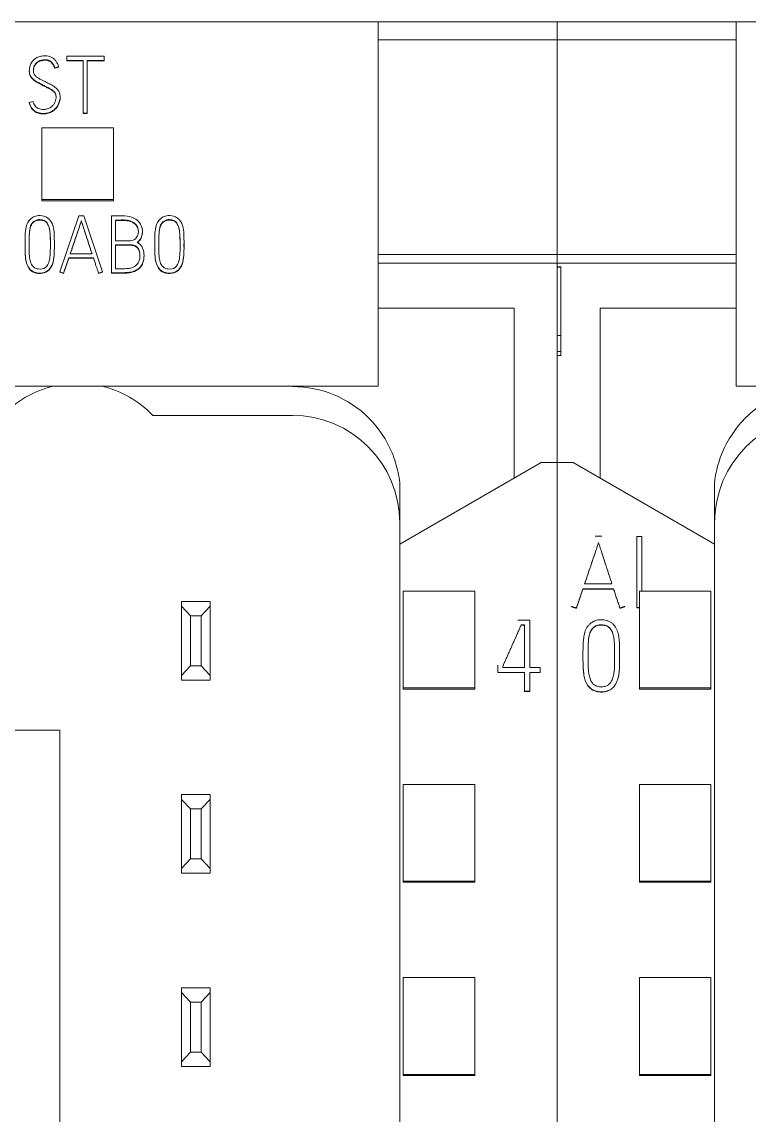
# Model space of a CAD drawing. Header units: millimetres. Extents: x 42151 to 59780, y 37376 to 44547.
# Drawn here: x 48294.07 to 48314.39, y 43287.69 to 43318.25 of the extents above; entities that cross this region are included whole.
import ezdxf

# ---------------------------------------------------------------- set-up
doc = ezdxf.new("R2010")
doc.units = ezdxf.units.MM
doc.set_wipeout_variables(frame=1)
doc.layers.add('000-PI-Oprema', color=30, linetype='Continuous', lineweight=5)
doc.layers.add('SI-ORMAR-Oprema', color=30, linetype='Continuous', lineweight=5)
doc.layers.add('004-PI-DIN Šina', color=3, linetype='Continuous')

# ---------------------------------------------------------------- blocks, each defined once
blk = doc.blocks.new('*U117')
at = {"layer": '004-PI-DIN Šina'}
for p, q in [((297.61, 69.85), (-241.3, 69.85)), ((297.61, 69.35), (-241.3, 69.35)), ((297.61, 57.85), (-241.3, 57.85)), ((297.61, 57.789), (-241.3, 57.789)), ((297.61, 52.625), (-241.3, 52.625)), ((297.61, 46.968), (-241.3, 46.968)), ((297.61, 45.572), (-241.3, 45.572)), ((297.61, 45.259), (-241.3, 45.259)), ((-241.3, 45.238), (297.61, 45.238))]:
    blk.add_line(p, q, dxfattribs=at)
blk = doc.blocks.new('6ES7531-7KF00-0AB0')
at = {"layer": 'SI-ORMAR-Oprema', "linetype": 'Continuous'}
for p, q in [((-29.363, 48.929), (-29.363, 40.929)), ((-27.372, 48.929), (-29.363, 48.929)), ((-27.372, 48.929), (-27.372, 40.929)), ((-18.954, 48.929), (-18.954, 48.929)), ((-18.954, 48.929), (-18.954, 40.929)), ((-18.954, 46.433), (-27.372, 46.433)), ((-18.954, 40.929), (-29.363, 40.929)), ((-29.363, 40.929), (-29.363, 40.02)), ((-29.363, 40.02), (-29.363, 39.411)), ((-26.013, 40.02), (-29.363, 40.02)), ((-26.013, 40.02), (-26.013, 15.837)), ((-19.763, 37.279), (-19.763, 40.02)), ((-29.363, 38.929), (-29.363, 39.411)), ((-26.013, 39.411), (-29.363, 39.411)), ((-29.363, 38.929), (-29.363, 16.929)), ((-26.013, 38.929), (-29.363, 38.929)), ((-26.013, 38.929), (-29.363, 38.929))]:
    blk.add_line(p, q, dxfattribs=at)
blk.add_open_spline([(-18.954, 40.929), (-27.372, 40.929)], degree=1, dxfattribs=at)
blk.add_wipeout([(-17.038, 69.029), (17.762, 69.029), (17.762, -77.96), (-17.038, -77.971)]).dxf.layer = 'SI-ORMAR-Oprema'
for p, q in [((-17.038, 69.029), (-17.038, 68.529)), ((-12.038, 69.029), (-17.038, 69.029)), ((-12.038, 58.845), (-12.038, 69.029)), ((12.762, 69.029), (-12.038, 69.029)), ((12.762, 69.029), (17.762, 69.029)), ((12.762, 58.845), (12.762, 69.029)), ((17.762, 69.029), (17.762, 68.529)), ((-17.038, 62.529), (-17.038, 68.529)), ((-12.038, 68.529), (-17.038, 68.529)), ((17.762, 68.529), (12.762, 68.529)), ((17.762, 62.529), (17.762, 68.529)), ((4.057, 68.066), (4.057, 67.953)), ((5.102, 68.066), (4.057, 68.066)), ((4.057, 67.953), (4.057, 67.941)), ((4.057, 67.953), (4.514, 67.953)), ((4.057, 67.941), (4.514, 67.941)), ((4.514, 67.953), (4.514, 66.481)), ((4.627, 66.481), (4.627, 67.953)), ((4.627, 67.953), (5.102, 67.953)), ((4.627, 67.941), (5.102, 67.941)), ((5.102, 67.953), (5.102, 68.066)), ((5.102, 67.953), (5.102, 67.941)), ((3.011, 67.657), (3.011, 67.644)), ((3.722, 67.746), (3.83, 67.777)), ((3.722, 67.734), (3.83, 67.765)), ((3.722, 67.746), (3.722, 67.734)), ((3.83, 67.777), (3.83, 67.765)), ((3.873, 66.919), (3.873, 66.932)), ((3.114, 66.804), (3.005, 66.774)), ((3.005, 66.774), (3.005, 66.761)), ((4.514, 66.481), (4.627, 66.481)), ((4.514, 66.481), (4.514, 66.468)), ((4.514, 66.468), (4.627, 66.468)), ((4.627, 66.481), (4.627, 66.468)), ((3.362, 66.064), (3.362, 64.065)), ((5.362, 66.064), (3.362, 66.064)), ((5.362, 64.065), (5.362, 66.064)), ((3.362, 64.065), (3.362, 64.027)), ((3.362, 64.065), (5.362, 64.065)), ((3.362, 64.027), (5.362, 64.027)), ((5.362, 64.065), (5.362, 64.027)), ((4.394, 63.607), (3.864, 62.041)), ((4.536, 63.607), (4.394, 63.607)), ((5.053, 62.041), (4.536, 63.607)), ((5.304, 62.017), (5.304, 63.602)), ((4.465, 63.466), (4.465, 63.453)), ((5.417, 63.49), (5.417, 62.909)), ((6.172, 63.154), (6.172, 63.175)), ((2.891, 62.868), (2.891, 62.856)), ((3.711, 62.825), (3.711, 62.837)), ((5.417, 62.799), (5.417, 62.127)), ((6.515, 62.868), (6.515, 62.856)), ((7.334, 62.825), (7.334, 62.837)), ((-17.038, 62.529), (-17.038, 62.279)), ((-17.038, 62.529), (-12.038, 62.529)), ((3.97, 62.006), (4.117, 62.435)), ((3.97, 61.994), (4.117, 62.423)), ((4.117, 62.435), (4.117, 62.423)), ((4.117, 62.435), (4.802, 62.435)), ((4.117, 62.423), (4.802, 62.423)), ((4.765, 62.548), (4.154, 62.548)), ((4.802, 62.435), (4.802, 62.423)), ((6.217, 62.482), (6.217, 62.495)), ((12.762, 62.529), (17.762, 62.529)), ((17.762, 62.529), (17.762, 62.279)), ((-17.038, 62.279), (-17.038, 56.709)), ((-12.038, 62.279), (-17.038, 62.279)), ((3.864, 62.041), (3.864, 62.029)), ((3.864, 62.041), (3.97, 62.006)), ((4.944, 62.006), (5.053, 62.041)), ((5.053, 62.041), (5.053, 62.029)), ((12.762, 62.279), (17.762, 62.279)), ((17.762, 62.279), (17.762, 56.709)), ((17.875, 62.179), (17.762, 62.179)), ((17.875, 62.172), (17.762, 62.172)), ((3.864, 62.029), (3.97, 61.994)), ((3.97, 62.006), (3.97, 61.994)), ((4.942, 62.001), (4.944, 61.994)), ((4.944, 61.994), (5.053, 62.029)), ((4.944, 62.006), (4.944, 61.994)), ((5.304, 62.017), (5.304, 62.005)), ((-15.838, 56.276), (-15.838, 61.023)), ((-12.038, 61.023), (-15.838, 61.023)), ((12.762, 61.023), (16.562, 61.023)), ((16.562, 56.276), (16.562, 61.023)), ((17.862, 60.263), (17.762, 60.263)), ((17.862, 60.263), (17.862, 59.813)), ((17.862, 59.813), (17.762, 59.813)), ((17.762, 59.703), (17.875, 59.703)), ((17.762, 59.701), (17.875, 59.701)), ((12.762, 58.845), (-12.038, 58.845)), ((10.362, 58.029), (6.462, 58.029)), ((-17.038, 56.709), (-17.038, -56.709)), ((-16.588, 56.709), (-17.038, 56.709)), ((-16.588, 56.709), (-12.638, 54.429)), ((13.362, 54.429), (17.312, 56.709)), ((17.762, 56.709), (17.312, 56.709)), ((17.762, 56.709), (17.762, -56.709)), ((-12.638, 56.149), (-12.638, 54.429)), ((13.362, 56.149), (13.362, 54.429)), ((-15.97, 54.649), (-15.792, 54.649)), ((-15.881, 54.472), (-15.881, 54.466)), ((-14.813, 52.657), (-14.813, 54.64)), ((-14.813, 54.64), (-14.674, 54.64)), ((-14.674, 54.64), (-14.674, 53.115)), ((-12.638, 54.429), (-12.638, -54.387)), ((13.362, -54.387), (13.362, 54.429)), ((-16.317, 53.181), (-16.317, 53.175)), ((-15.459, 53.181), (-16.317, 53.181)), ((-16.269, 53.321), (-15.507, 53.321)), ((-15.459, 53.181), (-15.459, 53.175)), ((-16.317, 53.175), (-15.459, 53.175)), ((-14.738, 50.411), (-14.738, 53.115)), ((-12.738, 53.115), (-14.738, 53.115)), ((-12.738, 50.411), (-12.738, 53.115)), ((13.462, 50.411), (13.462, 53.115)), ((13.462, 53.115), (15.462, 53.115)), ((15.462, 50.411), (15.462, 53.115)), ((-16.633, 52.687), (-16.633, 52.681)), ((-16.5, 52.643), (-16.5, 52.637)), ((-15.282, 52.643), (-15.282, 52.637)), ((-15.146, 52.687), (-15.146, 52.681)), ((-14.813, 52.657), (-14.813, 52.65)), ((-14.738, 52.657), (-14.813, 52.657)), ((-14.813, 52.65), (-14.738, 52.65)), ((7.262, 52.829), (8.062, 52.829)), ((7.262, 52.695), (7.262, 52.829)), ((7.512, 52.429), (7.262, 52.695)), ((7.262, 50.762), (7.262, 52.695)), ((8.062, 52.695), (7.812, 52.429)), ((8.062, 52.829), (8.062, 52.695)), ((8.062, 52.695), (8.062, 50.762)), ((7.812, 52.429), (7.512, 52.429)), ((7.512, 52.429), (7.512, 51.029)), ((7.812, 51.029), (7.812, 52.429)), ((16.665, 52.308), (16.995, 52.308)), ((16.995, 52.308), (16.995, 50.983)), ((16.756, 52.17), (16.756, 52.164)), ((16.853, 52.17), (16.756, 52.17)), ((16.756, 52.164), (16.853, 52.164)), ((16.853, 50.983), (16.853, 52.17)), ((-16.316, 51.32), (-16.316, 51.314)), ((-15.292, 51.272), (-15.292, 51.278)), ((16.104, 50.845), (16.104, 51.049)), ((7.262, 50.762), (7.512, 51.029)), ((7.262, 50.629), (7.262, 50.762)), ((7.512, 51.029), (7.812, 51.029)), ((7.812, 51.029), (8.062, 50.762)), ((8.062, 50.762), (8.062, 50.629)), ((16.104, 50.845), (16.104, 50.839)), ((16.853, 50.845), (16.104, 50.845)), ((16.104, 50.839), (16.853, 50.839)), ((16.243, 51.019), (16.243, 50.983)), ((16.243, 50.983), (16.853, 50.983)), ((16.853, 50.318), (16.853, 50.845)), ((16.995, 50.983), (17.289, 50.983)), ((16.995, 50.845), (16.995, 50.318)), ((17.289, 50.845), (16.995, 50.845)), ((16.995, 50.839), (17.289, 50.839)), ((17.289, 50.983), (17.289, 50.845)), ((17.289, 50.845), (17.289, 50.839)), ((8.062, 50.629), (7.262, 50.629)), ((-14.738, 50.377), (-14.738, 50.411)), ((-12.738, 50.411), (-14.738, 50.411)), ((-12.738, 50.377), (-14.738, 50.377)), ((-12.738, 50.377), (-12.738, 50.411)), ((13.462, 50.377), (13.462, 50.411)), ((13.462, 50.411), (15.462, 50.411)), ((13.462, 50.377), (15.462, 50.377)), ((15.462, 50.377), (15.462, 50.411)), ((16.853, 50.318), (16.853, 50.312)), ((16.995, 50.318), (16.853, 50.318)), ((16.853, 50.312), (16.995, 50.312)), ((16.995, 50.318), (16.995, 50.312)), ((-3.138, 49.229), (3.862, 49.229)), ((3.862, 49.229), (3.862, -51.671)), ((-18.954, 48.929), (-17.038, 48.929)), ((-17.038, 48.929), (-18.954, 48.929)), ((-14.738, 45.01), (-14.738, 47.713)), ((-12.738, 47.713), (-14.738, 47.713)), ((-12.738, 45.01), (-12.738, 47.713)), ((13.462, 45.01), (13.462, 47.713)), ((13.462, 47.713), (15.462, 47.713)), ((15.462, 45.01), (15.462, 47.713)), ((7.262, 47.429), (8.062, 47.429)), ((7.262, 47.295), (7.262, 47.429)), ((8.062, 47.429), (8.062, 47.295)), ((7.512, 47.029), (7.262, 47.295)), ((7.262, 45.362), (7.262, 47.295)), ((8.062, 47.295), (7.812, 47.029)), ((8.062, 47.295), (8.062, 45.362)), ((7.812, 47.029), (7.512, 47.029)), ((7.512, 47.029), (7.512, 45.629)), ((7.812, 45.629), (7.812, 47.029)), ((7.262, 45.362), (7.512, 45.629)), ((7.512, 45.629), (7.812, 45.629)), ((7.812, 45.629), (8.062, 45.362)), ((7.262, 45.229), (7.262, 45.362)), ((8.062, 45.362), (8.062, 45.229)), ((-14.738, 44.977), (-14.738, 45.01)), ((-12.738, 45.01), (-14.738, 45.01)), ((-12.738, 44.977), (-14.738, 44.977)), ((-12.738, 44.977), (-12.738, 45.01)), ((8.062, 45.229), (7.262, 45.229)), ((13.462, 45.01), (15.462, 45.01)), ((13.462, 44.977), (13.462, 45.01)), ((13.462, 44.977), (15.462, 44.977)), ((15.462, 44.977), (15.462, 45.01)), ((-14.738, 39.608), (-14.738, 42.311)), ((-12.738, 42.311), (-14.738, 42.311)), ((-12.738, 39.608), (-12.738, 42.311)), ((13.462, 39.608), (13.462, 42.311)), ((13.462, 42.311), (15.462, 42.311)), ((15.462, 39.608), (15.462, 42.311)), ((7.262, 42.029), (8.062, 42.029)), ((7.262, 41.895), (7.262, 42.029)), ((7.512, 41.629), (7.262, 41.895)), ((7.262, 39.962), (7.262, 41.895)), ((8.062, 41.895), (7.812, 41.629)), ((8.062, 42.029), (8.062, 41.895)), ((8.062, 41.895), (8.062, 39.962)), ((7.812, 41.629), (7.512, 41.629)), ((7.512, 41.629), (7.512, 40.229)), ((7.812, 40.229), (7.812, 41.629)), ((7.262, 39.962), (7.512, 40.229)), ((7.512, 40.229), (7.812, 40.229)), ((7.812, 40.229), (8.062, 39.962)), ((-17.038, 40.02), (-19.763, 40.02)), ((7.262, 39.829), (7.262, 39.962)), ((8.062, 39.829), (7.262, 39.829)), ((8.062, 39.962), (8.062, 39.829)), ((-14.738, 39.577), (-14.738, 39.608)), ((-12.738, 39.608), (-14.738, 39.608)), ((-12.738, 39.577), (-14.738, 39.577)), ((-12.738, 39.577), (-12.738, 39.608)), ((13.462, 39.577), (13.462, 39.608)), ((13.462, 39.608), (15.462, 39.608)), ((13.462, 39.577), (15.462, 39.577)), ((15.462, 39.577), (15.462, 39.608)), ((-17.038, 39.411), (-19.763, 39.411)), ((-17.038, 38.929), (-19.763, 38.929)), ((-17.038, 38.929), (-19.763, 38.929))]:
    blk.add_line(p, q, dxfattribs=at)
blk.add_polyline3d([(-15.282, 52.637, 0), (-15.279, 52.637, 0), (-15.276, 52.638, 0), (-15.274, 52.639, 0), (-15.271, 52.64, 0), (-15.268, 52.641, 0), (-15.266, 52.642, 0), (-15.263, 52.643, 0), (-15.26, 52.644, 0), (-15.257, 52.644, 0), (-15.255, 52.645, 0), (-15.252, 52.646, 0), (-15.249, 52.647, 0), (-15.247, 52.648, 0), (-15.244, 52.649, 0), (-15.241, 52.65, 0), (-15.238, 52.651, 0), (-15.236, 52.652, 0), (-15.233, 52.652, 0), (-15.23, 52.653, 0), (-15.228, 52.654, 0), (-15.225, 52.655, 0), (-15.222, 52.656, 0), (-15.219, 52.657, 0), (-15.217, 52.658, 0), (-15.214, 52.659, 0), (-15.211, 52.659, 0), (-15.208, 52.66, 0), (-15.206, 52.661, 0), (-15.203, 52.662, 0), (-15.2, 52.663, 0), (-15.198, 52.664, 0), (-15.195, 52.665, 0), (-15.192, 52.666, 0), (-15.189, 52.667, 0), (-15.187, 52.667, 0), (-15.184, 52.668, 0), (-15.181, 52.669, 0), (-15.179, 52.67, 0), (-15.176, 52.671, 0), (-15.173, 52.672, 0), (-15.17, 52.673, 0), (-15.168, 52.674, 0), (-15.165, 52.675, 0), (-15.162, 52.675, 0), (-15.16, 52.676, 0), (-15.157, 52.677, 0), (-15.154, 52.678, 0), (-15.151, 52.679, 0), (-15.149, 52.68, 0), (-15.146, 52.681, 0)], dxfattribs=at)
for centre, radius, start, end in [((4.362, 56.029), 2.9, 103.753, 136.3972), ((4.362, 56.029), 2.9, 43.6028, 76.247), ((-9.638, 55.029), 3, 90, 180), ((10.362, 55.029), 3, 0, 90)]:
    blk.add_arc(centre, radius, start, end, dxfattribs=at)
for points, knots in [([(3.005, 66.774), (3.014, 66.742), (3.037, 66.683), (3.086, 66.605), (3.149, 66.543), (3.224, 66.499), (3.311, 66.473), (3.396, 66.466), (3.473, 66.47), (3.54, 66.484), (3.601, 66.507), (3.656, 66.537), (3.706, 66.572), (3.749, 66.613), (3.786, 66.659), (3.817, 66.709), (3.841, 66.762), (3.859, 66.818), (3.87, 66.875), (3.874, 66.933), (3.87, 66.989), (3.858, 67.042), (3.836, 67.089), (3.808, 67.129), (3.775, 67.167), (3.737, 67.199), (3.695, 67.229), (3.651, 67.257), (3.603, 67.281), (3.553, 67.305), (3.504, 67.331), (3.457, 67.356), (3.412, 67.38), (3.37, 67.401), (3.329, 67.421), (3.291, 67.441), (3.256, 67.462), (3.224, 67.483), (3.195, 67.505), (3.171, 67.529), (3.151, 67.555), (3.135, 67.585), (3.126, 67.618), (3.123, 67.664), (3.127, 67.717), (3.139, 67.774), (3.16, 67.822), (3.188, 67.861), (3.218, 67.893), (3.252, 67.919), (3.289, 67.938), (3.326, 67.952), (3.363, 67.96), (3.399, 67.965), (3.431, 67.968), (3.464, 67.969), (3.498, 67.967), (3.535, 67.96), (3.567, 67.947), (3.596, 67.93), (3.622, 67.911), (3.644, 67.889), (3.663, 67.866), (3.68, 67.841), (3.694, 67.816), (3.705, 67.792), (3.715, 67.769), (3.72, 67.754), (3.722, 67.746)], [0, 0, 0, 0, 0.030216, 0.057834, 0.084112, 0.110126, 0.13699, 0.166062, 0.187444, 0.207786, 0.227532, 0.246694, 0.265147, 0.28321, 0.301078, 0.318906, 0.33698, 0.354995, 0.372624, 0.390132, 0.408102, 0.424528, 0.439934, 0.454952, 0.469937, 0.485134, 0.500714, 0.516729, 0.533253, 0.550073, 0.566929, 0.583824, 0.598837, 0.613277, 0.627146, 0.64033, 0.652736, 0.664395, 0.675364, 0.685785, 0.695827, 0.705789, 0.716159, 0.727332, 0.74751, 0.765141, 0.780786, 0.795151, 0.808601, 0.821478, 0.833928, 0.845962, 0.857807, 0.868933, 0.878649, 0.88698, 0.899043, 0.910208, 0.920757, 0.930874, 0.940594, 0.950061, 0.959303, 0.96829, 0.9771, 0.985473, 0.993098, 1, 1, 1, 1]), ([(3.83, 67.777), (3.821, 67.808), (3.799, 67.866), (3.751, 67.942), (3.692, 68.004), (3.623, 68.049), (3.544, 68.076), (3.466, 68.083), (3.395, 68.079), (3.333, 68.069), (3.275, 68.053), (3.222, 68.03), (3.174, 68.001), (3.133, 67.966), (3.097, 67.926), (3.067, 67.881), (3.042, 67.83), (3.024, 67.775), (3.014, 67.716), (3.01, 67.657), (3.014, 67.603), (3.025, 67.555), (3.045, 67.513), (3.071, 67.476), (3.101, 67.442), (3.136, 67.411), (3.174, 67.383), (3.216, 67.356), (3.261, 67.332), (3.308, 67.309), (3.355, 67.284), (3.401, 67.258), (3.447, 67.234), (3.491, 67.211), (3.535, 67.191), (3.576, 67.171), (3.614, 67.149), (3.649, 67.127), (3.681, 67.102), (3.707, 67.075), (3.73, 67.046), (3.748, 67.013), (3.757, 66.974), (3.76, 66.935), (3.758, 66.896), (3.751, 66.858), (3.741, 66.819), (3.726, 66.779), (3.706, 66.741), (3.68, 66.704), (3.649, 66.671), (3.612, 66.641), (3.569, 66.615), (3.52, 66.594), (3.464, 66.582), (3.38, 66.577), (3.27, 66.592), (3.162, 66.678), (3.122, 66.759), (3.114, 66.804)], [0, 0, 0, 0, 0.029502, 0.056552, 0.082213, 0.107035, 0.131706, 0.157625, 0.177725, 0.196768, 0.215008, 0.232485, 0.249262, 0.265692, 0.282067, 0.298646, 0.315747, 0.333416, 0.35172, 0.370963, 0.387214, 0.402039, 0.415923, 0.429557, 0.443355, 0.457518, 0.472137, 0.48722, 0.502837, 0.518847, 0.535063, 0.551489, 0.567151, 0.582304, 0.596956, 0.611001, 0.624363, 0.637091, 0.649186, 0.660727, 0.671894, 0.683121, 0.695107, 0.708316, 0.719066, 0.730707, 0.743348, 0.756492, 0.769735, 0.783289, 0.797204, 0.811603, 0.826753, 0.842746, 0.859925, 0.878764, 0.920226, 0.957605, 1, 1, 1, 1]), ([(3.125, 67.649), (3.125, 67.668), (3.128, 67.707), (3.139, 67.762), (3.16, 67.809), (3.188, 67.848), (3.218, 67.881), (3.252, 67.906), (3.289, 67.925), (3.326, 67.94), (3.363, 67.948), (3.399, 67.952), (3.431, 67.955), (3.464, 67.957), (3.498, 67.955), (3.535, 67.947), (3.567, 67.934), (3.596, 67.917), (3.622, 67.898), (3.644, 67.876), (3.663, 67.853), (3.68, 67.829), (3.694, 67.804), (3.705, 67.779), (3.715, 67.756), (3.72, 67.741), (3.722, 67.734)], [0, 0, 0, 0, 0.065823, 0.131059, 0.188942, 0.242091, 0.291852, 0.339495, 0.385558, 0.430084, 0.473906, 0.515072, 0.551021, 0.581842, 0.626473, 0.667782, 0.706813, 0.744244, 0.780205, 0.815232, 0.849428, 0.882676, 0.915274, 0.946254, 0.974465, 1, 1, 1, 1]), ([(3.012, 67.65), (3.011, 67.647), (3.011, 67.627), (3.014, 67.59), (3.025, 67.542), (3.045, 67.5), (3.071, 67.463), (3.101, 67.429), (3.136, 67.398), (3.174, 67.37), (3.216, 67.344), (3.261, 67.32), (3.308, 67.296), (3.355, 67.271), (3.401, 67.245), (3.447, 67.221), (3.491, 67.199), (3.535, 67.178), (3.576, 67.158), (3.614, 67.137), (3.649, 67.114), (3.681, 67.089), (3.707, 67.062), (3.73, 67.033), (3.748, 67), (3.757, 66.962), (3.759, 66.935), (3.759, 66.921)], [0, 0, 0, 0, 0.008262, 0.056111, 0.099761, 0.14064, 0.180782, 0.221408, 0.263107, 0.306149, 0.350557, 0.396538, 0.443676, 0.491422, 0.539784, 0.585899, 0.630514, 0.673652, 0.715005, 0.754346, 0.79182, 0.827432, 0.861414, 0.894293, 0.927346, 0.962637, 1, 1, 1, 1]), ([(3.005, 66.761), (3.014, 66.729), (3.037, 66.67), (3.086, 66.592), (3.149, 66.53), (3.224, 66.486), (3.311, 66.46), (3.396, 66.453), (3.473, 66.458), (3.54, 66.471), (3.601, 66.494), (3.656, 66.524), (3.706, 66.559), (3.749, 66.6), (3.786, 66.646), (3.817, 66.696), (3.841, 66.749), (3.859, 66.805), (3.87, 66.862), (3.873, 66.901), (3.873, 66.92), (3.873, 66.921)], [0, 0, 0, 0, 0.077352, 0.148056, 0.215328, 0.281923, 0.350695, 0.425118, 0.479856, 0.531932, 0.582482, 0.631538, 0.678776, 0.725017, 0.770759, 0.816399, 0.862669, 0.908787, 0.953917, 0.998739, 1, 1, 1, 1]), ([(3.221, 63.607), (3.179, 63.599), (3.055, 63.558), (2.921, 63.366), (2.888, 63.068), (2.893, 62.772), (2.892, 62.517), (2.921, 62.307), (2.982, 62.142), (3.163, 62.007), (3.366, 61.989), (3.569, 62.084), (3.68, 62.277), (3.711, 62.511), (3.71, 62.766), (3.711, 63.02), (3.699, 63.233), (3.647, 63.418), (3.555, 63.544), (3.395, 63.616), (3.285, 63.618), (3.221, 63.607)], [0, 0, 0, 0, 0.03125, 0.09375, 0.15625, 0.25, 0.3125, 0.34375, 0.40625, 0.4375, 0.5, 0.546875, 0.59375, 0.65625, 0.71875, 0.78125, 0.84375, 0.875, 0.921875, 0.953125, 1, 1, 1, 1]), ([(5.304, 63.602), (5.363, 63.603), (5.509, 63.6), (5.742, 63.613), (5.977, 63.541), (6.132, 63.386), (6.182, 63.206), (6.164, 63.044), (6.101, 62.929), (6.05, 62.881), (6.025, 62.863)], [0, 0, 0, 0, 0.121799, 0.300471, 0.478612, 0.608153, 0.736749, 0.853072, 0.938599, 1, 1, 1, 1]), ([(6.845, 63.607), (6.803, 63.599), (6.679, 63.558), (6.545, 63.366), (6.512, 63.068), (6.516, 62.772), (6.516, 62.517), (6.545, 62.307), (6.606, 62.142), (6.787, 62.007), (6.99, 61.989), (7.193, 62.084), (7.303, 62.277), (7.335, 62.511), (7.334, 62.766), (7.335, 63.02), (7.323, 63.233), (7.271, 63.418), (7.179, 63.544), (7.019, 63.616), (6.909, 63.618), (6.845, 63.607)], [0, 0, 0, 0, 0.03125, 0.09375, 0.15625, 0.25, 0.3125, 0.34375, 0.40625, 0.4375, 0.5, 0.546875, 0.59375, 0.65625, 0.71875, 0.78125, 0.84375, 0.875, 0.921875, 0.953125, 1, 1, 1, 1]), ([(3.447, 63.466), (3.417, 63.484), (3.329, 63.507), (3.183, 63.499), (3.041, 63.365), (3.016, 63.166), (3.002, 62.96), (3.005, 62.782), (3.005, 62.607), (3.014, 62.449), (3.048, 62.276), (3.131, 62.151), (3.291, 62.106), (3.483, 62.133), (3.584, 62.354), (3.6, 62.591), (3.6, 62.839), (3.598, 63.067), (3.583, 63.243), (3.539, 63.378), (3.477, 63.447), (3.447, 63.466)], [0, 0, 0, 0, 0.03125, 0.078125, 0.125, 0.1875, 0.25, 0.3125, 0.34375, 0.40625, 0.453125, 0.5, 0.53125, 0.59375, 0.65625, 0.71875, 0.8125, 0.875, 0.921875, 0.96875, 1, 1, 1, 1]), ([(3.447, 63.453), (3.417, 63.471), (3.329, 63.494), (3.183, 63.486), (3.041, 63.352), (3.016, 63.153), (3.005, 62.99), (3.004, 62.893), (3.004, 62.866)], [0, 0, 0, 0, 0.114194, 0.285486, 0.456777, 0.685166, 0.913555, 1, 1, 1, 1]), ([(3.6, 62.779), (3.6, 62.806), (3.599, 62.904), (3.598, 63.054), (3.583, 63.23), (3.539, 63.366), (3.477, 63.435), (3.447, 63.453)], [0, 0, 0, 0, 0.115044, 0.410029, 0.631268, 0.852507, 1, 1, 1, 1]), ([(4.154, 62.548), (4.165, 62.58), (4.187, 62.646), (4.221, 62.744), (4.254, 62.843), (4.287, 62.94), (4.319, 63.033), (4.349, 63.121), (4.377, 63.203), (4.402, 63.277), (4.424, 63.342), (4.442, 63.396), (4.455, 63.436), (4.462, 63.457), (4.465, 63.466)], [0, 0, 0, 0, 0.106118, 0.213594, 0.322428, 0.429305, 0.530911, 0.627246, 0.716632, 0.797389, 0.869519, 0.929228, 0.972722, 1, 1, 1, 1]), ([(4.159, 62.548), (4.168, 62.576), (4.189, 62.637), (4.221, 62.732), (4.254, 62.831), (4.287, 62.928), (4.319, 63.021), (4.349, 63.109), (4.377, 63.19), (4.402, 63.264), (4.424, 63.329), (4.442, 63.383), (4.455, 63.423), (4.462, 63.445), (4.465, 63.453)], [0, 0, 0, 0, 0.09357, 0.202554, 0.312916, 0.421294, 0.524326, 0.622014, 0.712654, 0.794544, 0.867687, 0.928234, 0.972339, 1, 1, 1, 1]), ([(4.465, 63.466), (4.468, 63.457), (4.475, 63.436), (4.488, 63.396), (4.505, 63.342), (4.526, 63.277), (4.55, 63.203), (4.577, 63.121), (4.605, 63.033), (4.636, 62.94), (4.668, 62.843), (4.701, 62.744), (4.733, 62.646), (4.754, 62.58), (4.765, 62.548)], [0, 0, 0, 0, 0.027336, 0.070868, 0.130595, 0.202708, 0.283396, 0.372662, 0.4689, 0.570509, 0.677489, 0.786433, 0.893936, 1, 1, 1, 1]), ([(4.465, 63.453), (4.468, 63.445), (4.475, 63.423), (4.488, 63.383), (4.505, 63.329), (4.526, 63.264), (4.55, 63.19), (4.577, 63.109), (4.605, 63.021), (4.636, 62.928), (4.668, 62.831), (4.701, 62.732), (4.732, 62.637), (4.751, 62.576), (4.761, 62.548)], [0, 0, 0, 0, 0.02772, 0.071862, 0.132428, 0.205553, 0.287375, 0.377893, 0.475483, 0.578518, 0.686999, 0.797473, 0.906485, 1, 1, 1, 1]), ([(5.417, 62.909), (5.465, 62.909), (5.551, 62.908), (5.68, 62.91), (5.81, 62.904), (5.954, 62.927), (6.053, 63.051), (6.068, 63.194), (6.024, 63.337), (5.909, 63.442), (5.736, 63.497), (5.567, 63.488), (5.457, 63.49), (5.417, 63.49)], [0, 0, 0, 0, 0.089881, 0.159215, 0.241238, 0.333496, 0.41712, 0.515535, 0.593949, 0.688978, 0.794399, 0.924872, 1, 1, 1, 1]), ([(6.059, 63.153), (6.059, 63.165), (6.056, 63.22), (6.024, 63.324), (5.909, 63.429), (5.736, 63.484), (5.567, 63.476), (5.457, 63.478), (5.417, 63.477)], [0, 0, 0, 0, 0.046506, 0.200835, 0.387866, 0.595348, 0.852137, 1, 1, 1, 1]), ([(7.071, 63.466), (7.041, 63.484), (6.953, 63.507), (6.807, 63.499), (6.665, 63.365), (6.639, 63.166), (6.626, 62.96), (6.629, 62.782), (6.629, 62.607), (6.638, 62.449), (6.671, 62.276), (6.755, 62.151), (6.915, 62.106), (7.107, 62.133), (7.208, 62.354), (7.224, 62.591), (7.224, 62.839), (7.222, 63.067), (7.206, 63.243), (7.163, 63.378), (7.101, 63.447), (7.071, 63.466)], [0, 0, 0, 0, 0.03125, 0.078125, 0.125, 0.1875, 0.25, 0.3125, 0.34375, 0.40625, 0.453125, 0.5, 0.53125, 0.59375, 0.65625, 0.71875, 0.8125, 0.875, 0.921875, 0.96875, 1, 1, 1, 1]), ([(7.071, 63.453), (7.041, 63.471), (6.953, 63.494), (6.807, 63.486), (6.665, 63.352), (6.639, 63.153), (6.629, 62.99), (6.628, 62.893), (6.628, 62.866)], [0, 0, 0, 0, 0.114194, 0.285486, 0.456777, 0.685166, 0.913555, 1, 1, 1, 1]), ([(7.223, 62.779), (7.223, 62.806), (7.223, 62.904), (7.222, 63.054), (7.206, 63.23), (7.163, 63.366), (7.101, 63.435), (7.071, 63.453)], [0, 0, 0, 0, 0.115044, 0.410029, 0.631268, 0.852507, 1, 1, 1, 1]), ([(6.172, 63.156), (6.172, 63.11), (6.159, 63.022), (6.101, 62.917), (6.05, 62.868), (6.025, 62.85)], [0, 0, 0, 0, 0.39415, 0.746816, 1, 1, 1, 1]), ([(2.891, 62.855), (2.891, 62.809), (2.892, 62.678), (2.892, 62.504), (2.921, 62.294), (2.982, 62.129), (3.163, 61.995), (3.366, 61.976), (3.569, 62.071), (3.68, 62.265), (3.711, 62.498), (3.71, 62.692), (3.711, 62.801), (3.711, 62.825)], [0, 0, 0, 0, 0.065476, 0.18556, 0.245602, 0.365686, 0.425728, 0.545812, 0.635875, 0.725938, 0.846022, 0.966106, 1, 1, 1, 1]), ([(6.025, 62.863), (6.079, 62.833), (6.177, 62.751), (6.224, 62.554), (6.211, 62.356), (6.132, 62.169), (5.972, 62.065), (5.807, 62.022), (5.647, 62.016), (5.478, 62.018), (5.362, 62.017), (5.304, 62.017)], [0, 0, 0, 0, 0.103943, 0.238103, 0.352261, 0.47238, 0.599265, 0.688206, 0.785795, 0.892897, 1, 1, 1, 1]), ([(5.417, 62.127), (5.456, 62.127), (5.56, 62.128), (5.701, 62.126), (5.853, 62.142), (5.988, 62.196), (6.097, 62.338), (6.109, 62.508), (6.087, 62.67), (5.974, 62.79), (5.797, 62.802), (5.612, 62.798), (5.482, 62.799), (5.417, 62.799)], [0, 0, 0, 0, 0.066156, 0.175169, 0.23737, 0.32413, 0.412445, 0.52466, 0.605148, 0.683631, 0.78156, 0.89078, 1, 1, 1, 1]), ([(6.103, 62.479), (6.103, 62.49), (6.101, 62.55), (6.087, 62.657), (5.974, 62.777), (5.797, 62.789), (5.612, 62.785), (5.482, 62.786), (5.417, 62.786)], [0, 0, 0, 0, 0.039686, 0.202294, 0.36085, 0.558693, 0.779347, 1, 1, 1, 1]), ([(6.515, 62.855), (6.515, 62.809), (6.516, 62.678), (6.516, 62.504), (6.545, 62.294), (6.606, 62.129), (6.787, 61.995), (6.99, 61.976), (7.193, 62.071), (7.303, 62.265), (7.335, 62.498), (7.334, 62.692), (7.334, 62.801), (7.334, 62.825)], [0, 0, 0, 0, 0.065476, 0.18556, 0.245602, 0.365686, 0.425728, 0.545812, 0.635875, 0.725938, 0.846022, 0.966106, 1, 1, 1, 1]), ([(4.802, 62.435), (4.809, 62.415), (4.821, 62.377), (4.839, 62.32), (4.856, 62.267), (4.873, 62.218), (4.888, 62.174), (4.903, 62.13), (4.918, 62.088), (4.932, 62.047), (4.94, 62.019), (4.944, 62.006)], [0, 0, 0, 0, 0.138948, 0.27018, 0.393699, 0.508312, 0.612826, 0.707241, 0.810993, 0.908573, 1, 1, 1, 1]), ([(6.217, 62.483), (6.217, 62.438), (6.205, 62.328), (6.132, 62.156), (5.972, 62.053), (5.807, 62.009), (5.647, 62.003), (5.478, 62.005), (5.362, 62.005), (5.304, 62.005)], [0, 0, 0, 0, 0.115677, 0.279669, 0.452899, 0.574324, 0.707557, 0.853779, 1, 1, 1, 1]), ([(17.862, 62.179), (17.862, 62.179), (17.862, 62.166), (17.862, 62.117), (17.862, 62.024), (17.862, 61.882), (17.862, 61.673), (17.862, 61.444), (17.862, 61.22), (17.862, 61.025), (17.862, 60.893), (17.862, 60.8), (17.862, 60.71), (17.862, 60.624), (17.862, 60.538), (17.862, 60.458), (17.862, 60.361), (17.862, 60.271), (17.862, 60.21), (17.862, 60.176), (17.862, 60.154), (17.862, 60.144), (17.862, 60.139), (17.862, 60.15), (17.862, 60.191), (17.862, 60.235), (17.862, 60.26)], [0, 0, 0, 0, 0.054923, 0.109157, 0.158857, 0.213508, 0.264907, 0.320314, 0.369873, 0.418461, 0.471704, 0.5026, 0.551052, 0.617218, 0.660884, 0.691286, 0.712023, 0.730248, 0.751802, 0.781189, 0.80362, 0.828627, 0.856379, 0.904145, 0.9524, 1, 1, 1, 1]), ([(17.862, 59.813), (17.862, 59.789), (17.862, 59.748), (17.862, 59.71), (17.862, 59.701), (17.862, 59.701), (17.862, 59.701)], [0, 0, 0, 0, 0.351048, 0.67786, 0.983317, 1, 1, 1, 1]), ([(-9.655, 58.833), (-10.049, 58.833), (-10.833, 58.672), (-11.836, 58.011), (-12.329, 57.261), (-12.494, 56.8), (-12.522, 56.709)], [0, 0, 0, 0, 0.308367, 0.616734, 0.925101, 1, 1, 1, 1]), ([(13.247, 56.709), (13.219, 56.8), (13.053, 57.261), (12.56, 58.011), (11.557, 58.672), (10.773, 58.833), (10.379, 58.833), (10.379, 58.833), (10.379, 58.833)], [0, 0, 0, 0, 0.074899, 0.383266, 0.691633, 1, 1, 1, 1, 1, 1]), ([(-15.881, 54.472), (-15.897, 54.424), (-15.913, 54.376), (-15.945, 54.28), (-15.961, 54.232), (-16.01, 54.088), (-16.043, 53.993), (-16.108, 53.801), (-16.14, 53.705), (-16.205, 53.513), (-16.237, 53.417), (-16.269, 53.321)], [0, 0, 0, 0, 0.125, 0.125, 0.25, 0.25, 0.5, 0.5, 0.75, 0.75, 1, 1, 1, 1]), ([(-16.267, 53.321), (-16.236, 53.415), (-16.204, 53.509), (-16.14, 53.699), (-16.108, 53.795), (-16.043, 53.986), (-16.01, 54.082), (-15.961, 54.226), (-15.945, 54.274), (-15.913, 54.37), (-15.897, 54.418), (-15.881, 54.466)], [0, 0, 0, 0, 0.245947, 0.245947, 0.497298, 0.497298, 0.748649, 0.748649, 0.874324, 0.874324, 1, 1, 1, 1]), ([(-15.507, 53.321), (-15.537, 53.418), (-15.568, 53.513), (-15.631, 53.705), (-15.663, 53.801), (-15.726, 53.992), (-15.757, 54.088), (-15.804, 54.232), (-15.819, 54.28), (-15.85, 54.376), (-15.865, 54.424), (-15.881, 54.472)], [0, 0, 0, 0, 0.25, 0.25, 0.5, 0.5, 0.75, 0.75, 0.875, 0.875, 1, 1, 1, 1]), ([(-15.881, 54.466), (-15.865, 54.418), (-15.85, 54.37), (-15.819, 54.274), (-15.804, 54.226), (-15.757, 54.082), (-15.726, 53.986), (-15.663, 53.795), (-15.631, 53.699), (-15.569, 53.509), (-15.539, 53.415), (-15.509, 53.321)], [0, 0, 0, 0, 0.125676, 0.125676, 0.251351, 0.251351, 0.502702, 0.502702, 0.754053, 0.754053, 1, 1, 1, 1]), ([(-15.282, 52.643), (-15.289, 52.665), (-15.296, 52.688), (-15.311, 52.733), (-15.319, 52.755), (-15.334, 52.799), (-15.342, 52.822), (-15.357, 52.866), (-15.365, 52.889), (-15.387, 52.956), (-15.402, 53.001), (-15.431, 53.091), (-15.445, 53.136), (-15.459, 53.181)], [0, 0, 0, 0, 0.125, 0.125, 0.25, 0.25, 0.375, 0.375, 0.5, 0.5, 0.75, 0.75, 1, 1, 1, 1]), ([(-15.459, 53.175), (-15.445, 53.13), (-15.431, 53.084), (-15.402, 52.995), (-15.387, 52.95), (-15.365, 52.883), (-15.357, 52.86), (-15.342, 52.816), (-15.334, 52.793), (-15.319, 52.749), (-15.311, 52.726), (-15.296, 52.682), (-15.289, 52.659), (-15.282, 52.637)], [0, 0, 0, 0, 0.25, 0.25, 0.5, 0.5, 0.625, 0.625, 0.75, 0.75, 0.875, 0.875, 1, 1, 1, 1]), ([(-15.975, 52.288), (-15.949, 52.298), (-15.923, 52.305), (-15.87, 52.314), (-15.844, 52.317), (-15.789, 52.318), (-15.762, 52.316), (-15.709, 52.309), (-15.683, 52.303), (-15.631, 52.288), (-15.605, 52.278), (-15.569, 52.261), (-15.557, 52.255), (-15.534, 52.241), (-15.523, 52.233), (-15.49, 52.209), (-15.471, 52.19), (-15.444, 52.16), (-15.436, 52.149), (-15.42, 52.128), (-15.413, 52.116), (-15.392, 52.082), (-15.38, 52.058), (-15.359, 52.009), (-15.35, 51.984), (-15.338, 51.945), (-15.334, 51.932), (-15.328, 51.907), (-15.319, 51.868), (-15.304, 51.776), (-15.299, 51.697), (-15.294, 51.592), (-15.293, 51.539), (-15.292, 51.434), (-15.292, 51.381), (-15.292, 51.275), (-15.292, 51.169), (-15.293, 51.064), (-15.297, 50.958), (-15.299, 50.905), (-15.31, 50.8), (-15.319, 50.748), (-15.336, 50.683), (-15.34, 50.67), (-15.348, 50.645), (-15.352, 50.632), (-15.367, 50.594), (-15.377, 50.57), (-15.396, 50.534), (-15.402, 50.522), (-15.416, 50.499), (-15.424, 50.487), (-15.447, 50.455), (-15.464, 50.434), (-15.493, 50.407), (-15.504, 50.398), (-15.525, 50.381), (-15.537, 50.374), (-15.571, 50.352), (-15.595, 50.341), (-15.634, 50.327), (-15.647, 50.322), (-15.673, 50.315), (-15.686, 50.312), (-15.726, 50.304), (-15.753, 50.301), (-15.807, 50.299), (-15.834, 50.3), (-15.888, 50.306), (-15.914, 50.311), (-15.953, 50.322), (-15.966, 50.326), (-15.992, 50.335), (-16.004, 50.34), (-16.041, 50.358), (-16.065, 50.371), (-16.097, 50.395), (-16.108, 50.404), (-16.128, 50.422), (-16.138, 50.432), (-16.165, 50.462), (-16.181, 50.483), (-16.203, 50.517), (-16.21, 50.529), (-16.223, 50.553), (-16.229, 50.565), (-16.245, 50.602), (-16.255, 50.627), (-16.267, 50.665), (-16.27, 50.678), (-16.277, 50.704), (-16.28, 50.717), (-16.288, 50.757), (-16.292, 50.783), (-16.31, 50.916), (-16.313, 51.022), (-16.315, 51.182), (-16.316, 51.236), (-16.316, 51.342), (-16.316, 51.396), (-16.314, 51.503), (-16.313, 51.556), (-16.308, 51.662), (-16.305, 51.715), (-16.294, 51.821), (-16.287, 51.874), (-16.268, 51.952), (-16.261, 51.978), (-16.247, 52.016), (-16.242, 52.029), (-16.231, 52.054), (-16.225, 52.066), (-16.205, 52.102), (-16.19, 52.124), (-16.164, 52.156), (-16.155, 52.167), (-16.136, 52.186), (-16.126, 52.196), (-16.095, 52.222), (-16.073, 52.238), (-16.037, 52.26), (-16.025, 52.266), (-16.007, 52.275), (-15.997, 52.279), (-15.988, 52.283), (-15.981, 52.286), (-15.978, 52.287), (-15.975, 52.288)], [0, 0, 0, 0, 0.015625, 0.015625, 0.03125, 0.03125, 0.046875, 0.046875, 0.0625, 0.0625, 0.078125, 0.078125, 0.085937, 0.085937, 0.09375, 0.09375, 0.109375, 0.109375, 0.117187, 0.117187, 0.125, 0.125, 0.140625, 0.140625, 0.15625, 0.15625, 0.164062, 0.164062, 0.171875, 0.1875, 0.21875, 0.21875, 0.25, 0.25, 0.28125, 0.28125, 0.3125, 0.34375, 0.34375, 0.375, 0.375, 0.40625, 0.40625, 0.414062, 0.414062, 0.421875, 0.421875, 0.4375, 0.4375, 0.445312, 0.445312, 0.453125, 0.453125, 0.46875, 0.46875, 0.476562, 0.476562, 0.484375, 0.484375, 0.5, 0.5, 0.507812, 0.507812, 0.515625, 0.515625, 0.53125, 0.53125, 0.546875, 0.546875, 0.5625, 0.5625, 0.570312, 0.570312, 0.578125, 0.578125, 0.59375, 0.59375, 0.601562, 0.601562, 0.609375, 0.609375, 0.625, 0.625, 0.632812, 0.632812, 0.640625, 0.640625, 0.65625, 0.65625, 0.664062, 0.664062, 0.671875, 0.671875, 0.6875, 0.6875, 0.75, 0.75, 0.78125, 0.78125, 0.8125, 0.8125, 0.84375, 0.84375, 0.875, 0.875, 0.90625, 0.90625, 0.921875, 0.921875, 0.929687, 0.929687, 0.9375, 0.9375, 0.953125, 0.953125, 0.960937, 0.960937, 0.96875, 0.96875, 0.984375, 0.984375, 0.992187, 0.992187, 0.996094, 0.998047, 0.998047, 1, 1, 1, 1]), ([(-15.632, 52.136), (-15.612, 52.125), (-15.594, 52.112), (-15.562, 52.08), (-15.548, 52.063), (-15.523, 52.026), (-15.512, 52.006), (-15.493, 51.966), (-15.484, 51.945), (-15.463, 51.882), (-15.454, 51.839), (-15.446, 51.773), (-15.444, 51.75), (-15.44, 51.706), (-15.439, 51.684), (-15.434, 51.573), (-15.431, 51.484), (-15.43, 51.305), (-15.431, 51.216), (-15.432, 51.083), (-15.433, 51.016), (-15.437, 50.949), (-15.44, 50.905), (-15.443, 50.883), (-15.451, 50.816), (-15.459, 50.773), (-15.476, 50.708), (-15.482, 50.687), (-15.497, 50.645), (-15.506, 50.624), (-15.521, 50.594), (-15.527, 50.585), (-15.539, 50.566), (-15.545, 50.557), (-15.566, 50.53), (-15.582, 50.515), (-15.609, 50.495), (-15.619, 50.488), (-15.638, 50.477), (-15.648, 50.473), (-15.669, 50.464), (-15.68, 50.46), (-15.701, 50.454), (-15.712, 50.451), (-15.745, 50.444), (-15.767, 50.442), (-15.801, 50.441), (-15.812, 50.441), (-15.835, 50.442), (-15.846, 50.443), (-15.879, 50.447), (-15.901, 50.452), (-15.933, 50.462), (-15.944, 50.466), (-15.964, 50.475), (-15.984, 50.485), (-16.003, 50.498), (-16.021, 50.512), (-16.029, 50.519), (-16.045, 50.535), (-16.052, 50.544), (-16.065, 50.562), (-16.071, 50.571), (-16.088, 50.6), (-16.098, 50.62), (-16.115, 50.662), (-16.122, 50.683), (-16.134, 50.726), (-16.139, 50.747), (-16.148, 50.79), (-16.159, 50.856), (-16.165, 50.921), (-16.173, 51.052), (-16.174, 51.14), (-16.174, 51.272), (-16.174, 51.316), (-16.174, 51.404), (-16.173, 51.448), (-16.172, 51.535), (-16.171, 51.579), (-16.167, 51.667), (-16.164, 51.711), (-16.156, 51.799), (-16.15, 51.842), (-16.137, 51.896), (-16.134, 51.906), (-16.128, 51.927), (-16.124, 51.938), (-16.113, 51.968), (-16.104, 51.988), (-16.082, 52.027), (-16.07, 52.045), (-16.042, 52.079), (-16.027, 52.095), (-16.001, 52.116), (-15.992, 52.123), (-15.974, 52.135), (-15.964, 52.141), (-15.944, 52.15), (-15.934, 52.154), (-15.913, 52.161), (-15.902, 52.164), (-15.87, 52.171), (-15.848, 52.173), (-15.815, 52.174), (-15.803, 52.174), (-15.781, 52.173), (-15.77, 52.172), (-15.737, 52.169), (-15.715, 52.166), (-15.683, 52.157), (-15.672, 52.154), (-15.657, 52.148), (-15.649, 52.145), (-15.642, 52.141), (-15.637, 52.139), (-15.634, 52.138), (-15.632, 52.136)], [0, 0, 0, 0, 0.015625, 0.015625, 0.03125, 0.03125, 0.046875, 0.046875, 0.0625, 0.0625, 0.09375, 0.09375, 0.109375, 0.109375, 0.125, 0.125, 0.1875, 0.1875, 0.25, 0.25, 0.28125, 0.296875, 0.296875, 0.3125, 0.3125, 0.34375, 0.34375, 0.359375, 0.359375, 0.375, 0.375, 0.382813, 0.382813, 0.390625, 0.390625, 0.40625, 0.40625, 0.414063, 0.414063, 0.421875, 0.421875, 0.429688, 0.429688, 0.4375, 0.4375, 0.453125, 0.453125, 0.460938, 0.460938, 0.46875, 0.46875, 0.484375, 0.484375, 0.492188, 0.492188, 0.5, 0.507813, 0.507813, 0.515625, 0.515625, 0.523438, 0.523438, 0.53125, 0.53125, 0.546875, 0.546875, 0.5625, 0.5625, 0.578125, 0.578125, 0.59375, 0.625, 0.625, 0.6875, 0.6875, 0.71875, 0.71875, 0.75, 0.75, 0.78125, 0.78125, 0.8125, 0.8125, 0.84375, 0.84375, 0.851563, 0.851563, 0.859375, 0.859375, 0.875, 0.875, 0.890625, 0.890625, 0.90625, 0.90625, 0.914063, 0.914063, 0.921875, 0.921875, 0.929688, 0.929688, 0.9375, 0.9375, 0.953125, 0.953125, 0.960938, 0.960938, 0.96875, 0.96875, 0.984375, 0.984375, 0.992188, 0.992188, 0.996094, 0.998047, 0.998047, 1, 1, 1, 1]), ([(-15.632, 52.13), (-15.652, 52.141), (-15.673, 52.148), (-15.705, 52.157), (-15.716, 52.159), (-15.738, 52.163), (-15.749, 52.164), (-15.782, 52.168), (-15.805, 52.169), (-15.849, 52.167), (-15.871, 52.165), (-15.904, 52.158), (-15.915, 52.155), (-15.936, 52.147), (-15.947, 52.143), (-15.967, 52.133), (-15.976, 52.127), (-15.995, 52.115), (-16.004, 52.108), (-16.021, 52.093), (-16.029, 52.086), (-16.045, 52.069), (-16.052, 52.061), (-16.073, 52.034), (-16.085, 52.016), (-16.101, 51.986), (-16.106, 51.976), (-16.115, 51.956), (-16.119, 51.946), (-16.131, 51.914), (-16.137, 51.892), (-16.151, 51.828), (-16.157, 51.784), (-16.165, 51.696), (-16.168, 51.651), (-16.171, 51.563), (-16.172, 51.518), (-16.173, 51.43), (-16.174, 51.385), (-16.174, 51.302), (-16.174, 51.264), (-16.174, 51.225)], [0, 0, 0, 0, 0.050638, 0.050638, 0.075957, 0.075957, 0.101276, 0.101276, 0.151914, 0.151914, 0.202552, 0.202552, 0.227871, 0.227871, 0.25319, 0.25319, 0.278509, 0.278509, 0.303828, 0.303828, 0.329147, 0.329147, 0.354466, 0.354466, 0.405104, 0.405104, 0.430423, 0.430423, 0.455742, 0.455742, 0.50638, 0.50638, 0.607656, 0.607656, 0.708933, 0.708933, 0.810209, 0.810209, 0.911485, 0.911485, 1, 1, 1, 1]), ([(-15.43, 51.32), (-15.43, 51.346), (-15.43, 51.371), (-15.432, 51.484), (-15.434, 51.572), (-15.441, 51.704), (-15.443, 51.749), (-15.455, 51.836), (-15.464, 51.879), (-15.485, 51.941), (-15.493, 51.961), (-15.508, 51.991), (-15.513, 52.001), (-15.524, 52.02), (-15.535, 52.039), (-15.549, 52.057), (-15.563, 52.074), (-15.57, 52.082), (-15.586, 52.098), (-15.595, 52.105), (-15.608, 52.115), (-15.613, 52.118), (-15.622, 52.124), (-15.627, 52.127), (-15.632, 52.13)], [0, 0, 0, 0, 0.086827, 0.086827, 0.391218, 0.391218, 0.543414, 0.543414, 0.695609, 0.695609, 0.771707, 0.771707, 0.809756, 0.809756, 0.847805, 0.885853, 0.885853, 0.923902, 0.923902, 0.961951, 0.961951, 0.980976, 0.980976, 1, 1, 1, 1]), ([(16.756, 52.17), (16.746, 52.146), (16.735, 52.122), (16.714, 52.074), (16.703, 52.05), (16.671, 51.978), (16.65, 51.93), (16.608, 51.834), (16.587, 51.786), (16.544, 51.69), (16.522, 51.642), (16.479, 51.546), (16.458, 51.498), (16.415, 51.402), (16.394, 51.354), (16.351, 51.258), (16.329, 51.21), (16.297, 51.139), (16.286, 51.115), (16.27, 51.079), (16.265, 51.067), (16.254, 51.043), (16.248, 51.031), (16.243, 51.019)], [0, 0, 0, 0, 0.0625, 0.0625, 0.125, 0.125, 0.25, 0.25, 0.375, 0.375, 0.5, 0.5, 0.625, 0.625, 0.75, 0.75, 0.875, 0.875, 0.9375, 0.9375, 0.96875, 0.96875, 1, 1, 1, 1]), ([(16.243, 51.013), (16.248, 51.025), (16.254, 51.037), (16.265, 51.061), (16.27, 51.073), (16.286, 51.108), (16.297, 51.132), (16.329, 51.204), (16.351, 51.252), (16.394, 51.348), (16.415, 51.396), (16.458, 51.492), (16.479, 51.54), (16.522, 51.635), (16.544, 51.683), (16.587, 51.779), (16.608, 51.827), (16.65, 51.923), (16.671, 51.971), (16.703, 52.043), (16.714, 52.067), (16.735, 52.115), (16.746, 52.139), (16.756, 52.164)], [0, 0, 0, 0, 0.03125, 0.03125, 0.0625, 0.0625, 0.125, 0.125, 0.25, 0.25, 0.375, 0.375, 0.5, 0.5, 0.625, 0.625, 0.75, 0.75, 0.875, 0.875, 0.9375, 0.9375, 1, 1, 1, 1]), ([(-16.316, 51.314), (-16.316, 51.251), (-16.315, 51.189), (-16.314, 51.073), (-16.313, 51.019), (-16.308, 50.912), (-16.303, 50.859), (-16.289, 50.753), (-16.279, 50.7), (-16.259, 50.636), (-16.255, 50.623), (-16.246, 50.598), (-16.241, 50.586), (-16.224, 50.549), (-16.212, 50.526), (-16.191, 50.492), (-16.183, 50.481), (-16.167, 50.459), (-16.158, 50.449), (-16.132, 50.418), (-16.112, 50.4), (-16.08, 50.376), (-16.069, 50.368), (-16.045, 50.354), (-16.033, 50.348), (-15.997, 50.331), (-15.972, 50.321), (-15.933, 50.31), (-15.92, 50.307), (-15.893, 50.302), (-15.88, 50.3), (-15.84, 50.295), (-15.813, 50.293), (-15.772, 50.294), (-15.759, 50.295), (-15.732, 50.298), (-15.718, 50.3), (-15.679, 50.307), (-15.653, 50.314), (-15.615, 50.327), (-15.602, 50.332), (-15.578, 50.344), (-15.566, 50.35), (-15.531, 50.37), (-15.509, 50.386), (-15.479, 50.414), (-15.47, 50.423), (-15.452, 50.444), (-15.435, 50.464), (-15.42, 50.487), (-15.406, 50.51), (-15.399, 50.521), (-15.38, 50.557), (-15.369, 50.582), (-15.35, 50.631), (-15.342, 50.657), (-15.328, 50.708), (-15.322, 50.735), (-15.312, 50.787), (-15.308, 50.814), (-15.299, 50.893), (-15.297, 50.946), (-15.293, 51.053), (-15.293, 51.106), (-15.292, 51.197), (-15.292, 51.235), (-15.292, 51.272)], [0, 0, 0, 0, 0.073866, 0.073866, 0.136839, 0.136839, 0.199811, 0.199811, 0.262783, 0.262783, 0.278526, 0.278526, 0.29427, 0.29427, 0.325756, 0.325756, 0.341499, 0.341499, 0.357242, 0.357242, 0.388728, 0.388728, 0.404471, 0.404471, 0.420214, 0.420214, 0.4517, 0.4517, 0.467443, 0.467443, 0.483186, 0.483186, 0.514673, 0.514673, 0.530416, 0.530416, 0.546159, 0.546159, 0.577645, 0.577645, 0.593388, 0.593388, 0.609131, 0.609131, 0.640617, 0.640617, 0.65636, 0.65636, 0.672103, 0.687846, 0.687846, 0.703589, 0.703589, 0.735076, 0.735076, 0.766562, 0.766562, 0.798048, 0.798048, 0.829534, 0.829534, 0.892506, 0.892506, 0.955479, 0.955479, 1, 1, 1, 1])]:
    blk.add_open_spline(points, degree=3, knots=knots, dxfattribs=at)
for points in [[(-12.522, 56.709), (-12.551, 56.618), (-12.598, 56.433), (-12.628, 56.245), (-12.638, 56.149)], [(13.247, 56.709), (13.275, 56.618), (13.322, 56.433), (13.352, 56.245), (13.362, 56.149)]]:
    blk.add_open_spline(points, degree=3, dxfattribs=at)
for points, weights in [([(-16.317, 53.181), (-16.408, 52.912), (-16.5, 52.643)], [0.500000008692, 0.499999991308, 0.500000008692]), ([(-16.5, 52.637), (-16.408, 52.906), (-16.317, 53.175)], [0.500000007367, 0.499999992633, 0.500000007367]), ([(-16.5, 52.643), (-16.566, 52.665), (-16.633, 52.687)], [0.500000853145, 0.499999146855, 0.500000853145]), ([(-16.633, 52.681), (-16.566, 52.659), (-16.5, 52.637)], [0.499999545443, 0.500000454557, 0.499999545443]), ([(-15.146, 52.687), (-15.214, 52.665), (-15.282, 52.643)], [0.499999871361, 0.500000128639, 0.499999871361])]:
    blk.add_rational_spline(points, weights, degree=2, dxfattribs=at)

msp = doc.modelspace()

# ---------------------------------------------------------------- block references
at = {"layer": '000-PI-Oprema'}
msp.add_blockref('*U117', (48098.326, 43246.632), dxfattribs=at)

# ---------------------------------------------------------------- next in the draw order: block references
at = {"layer": '000-PI-Oprema', "ltscale": 0.25}
msp.add_blockref('6ES7531-7KF00-0AB0', (48326.065, 43249.218), dxfattribs=at)

# ---------------------------------------------------------------- next in the draw order: block references
msp.add_blockref('6ES7531-7KF00-0AB0', (48291.265, 43249.218), dxfattribs=at)

doc.saveas('drawing.dxf')
